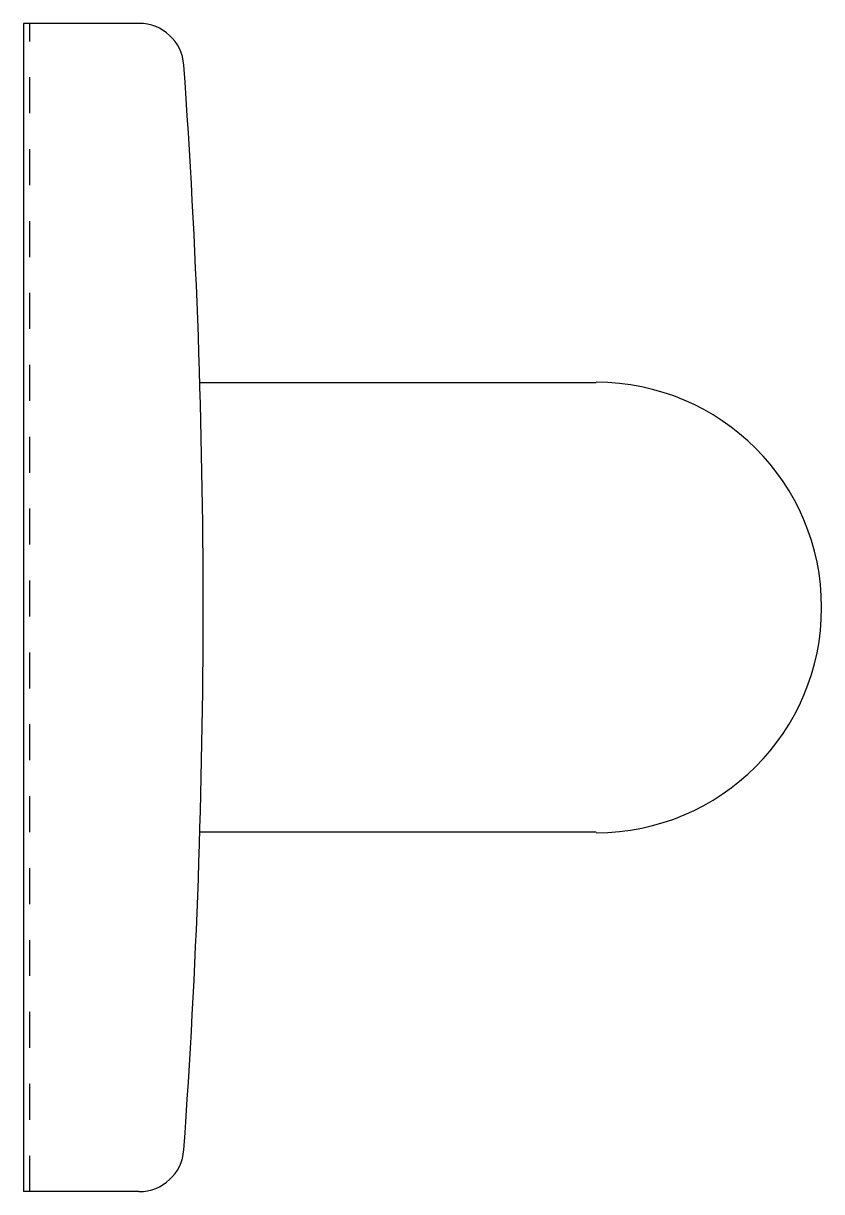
# Model space of a CAD drawing. Header units: metres. Extents: x 0 to 2.22, y 0 to 3.25.
import ezdxf

# ---------------------------------------------------------------- set-up
doc = ezdxf.new("R2010")
doc.units = ezdxf.units.M
doc.linetypes.add('SMDASH', pattern=[0.12, 0.08, -0.04])

msp = doc.modelspace()

# ---------------------------------------------------------------- linework, layer by layer
at = {"color": 0}
for p, q in [((0.3212, 3.25), (-0.0003, 3.25)), ((0, 3.25), (0, 0)), ((1.5928, 2.25), (0.4905, 2.25)), ((1.5928, 1), (0.4905, 1)), ((0.3212, 0), (-0.0003, 0))]:
    msp.add_line(p, q, dxfattribs=at)
at = {"color": 0, "linetype": 'SMDASH'}
for p, q in [((0.0173, 0), (0.0173, 3.25)), ((0.4997, 2.25), (0.4905, 2.25)), ((0.4997, 1), (0.4905, 1))]:
    msp.add_line(p, q, dxfattribs=at)
at = {"color": 0}
for centre, radius, start, end in [((0.3212, 3.125), 0.125, 4.0899, 90), ((-20.6565, 1.625), 21.1562, 355.91005, 4.08995), ((1.5928, 1.625), 0.6264, 270, 90), ((0.3212, 0.125), 0.125, 270, 355.9101)]:
    msp.add_arc(centre, radius, start, end, dxfattribs=at)

doc.saveas('drawing.dxf')
